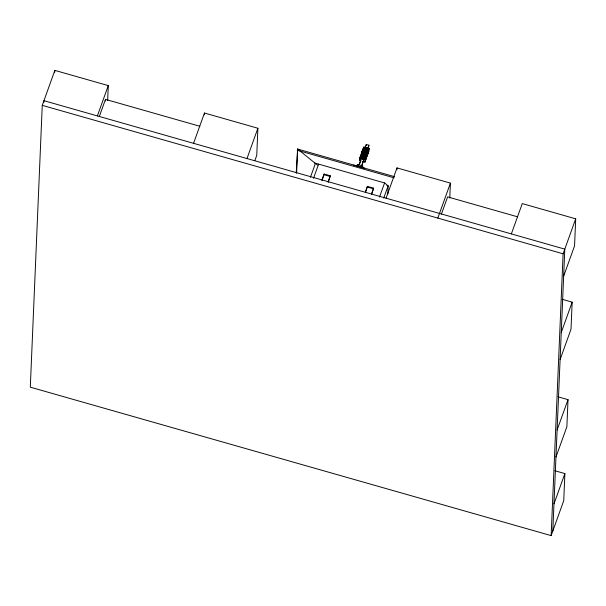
<?xml version="1.0" encoding="UTF-8"?>
<svg xmlns="http://www.w3.org/2000/svg" width="606" height="606" viewBox="0 0 606 606"><rect width="100%" height="100%" fill="white"/><g stroke="black" fill="none" stroke-linecap="round" stroke-linejoin="round"><path stroke-width="0.91" d="M107.656 100.543L108.285 85.613L54.851 70.379L42.261 105.353L30.3 387.173L551.149 535.621L563.739 500.647L564.883 473.581L554.922 470.748M43.867 102.376L43.943 100.687L564.792 249.134L552.823 530.954M54.775 72.25L54.851 70.379M105.414 101.058L105.482 99.369L199.844 126.26M204.389 114.89L204.464 113.019L257.898 128.252L256.755 155.318L254.884 160.514M296.251 172.619L297.622 149.053L394.567 176.679M296.592 173.316L297.622 149.053L299.296 149.924M318.589 164.802L318.612 164.128L313.522 178.27M321.983 180.618L324.134 174.051L330.323 175.816L328.172 182.383M359.949 157.333L359.623 160.62L359.949 157.333L365.297 158.855L364.971 162.143L362.297 161.378M365.789 157.484L365.463 160.772L365.789 157.484L360.441 155.962L360.115 159.249L360.328 158.666M360.646 156.977L360.934 154.591L366.282 156.113L365.956 159.408L366.282 156.113M361.335 155.083L361.411 153.28L366.751 154.803L366.425 158.09L366.751 154.803M361.812 153.75L361.888 151.947L367.228 153.469L366.91 156.757L367.228 153.469M362.009 154.007L362.327 150.72L367.675 152.242L367.35 155.53L367.675 152.242M362.252 152.523L362.327 150.72M362.471 152.72L362.797 149.432L368.137 150.955L367.812 154.242L368.137 150.955M363.191 149.924L363.267 148.122L368.607 149.644L368.289 152.932L368.607 149.644M362.661 167.764L362.736 165.961L357.388 164.438L356.836 165.991M364.971 162.143L365.297 158.855M366.213 145.819L366.266 144.463L368.94 145.228L368.016 148.993M368.857 148.955L368.743 151.659L369.069 148.372L363.721 146.849L363.517 147.432L368.857 148.955L369.069 148.372M365.585 192.117L367.433 186.39L373.614 188.155L371.766 193.882M384.56 183.603L384.59 182.929L314.976 163.09L314.893 164.93L310.461 177.24M387.802 194.162L388.151 185.807L384.59 182.929L379.5 197.079M396.907 169.756L396.983 167.892L450.417 183.118L449.788 198.048M551.149 535.621L563.11 253.793L575.7 218.827L522.266 203.593L511.35 233.901M558.058 396.824L568.027 399.665L566.875 426.73L555.967 457.038M562.201 299.311L572.162 302.152L571.011 329.217L560.103 359.525M575.7 218.827L574.549 245.892L563.641 276.2M97.377 115.92L108.285 85.613M99.263 116.64L105.482 99.369M193.556 143.327L204.464 113.019M246.99 158.56L257.898 128.252M322.013 179.944L324.134 174.051M328.194 181.709L330.323 175.816M361.411 153.28L361.199 153.863L366.539 155.386M361.888 151.947L361.676 152.53L367.024 154.053M363.267 148.122L363.055 148.705L368.403 150.227M358.699 165.491L361.047 158.969L363.721 159.734L361.903 165.976M365.107 147.682L366.266 144.463M359.812 163.582L360.987 160.325M361.373 166.256L364.214 158.363L361.54 157.598L362.032 156.234L364.706 156.992M367.781 148.447L368.94 145.228M362.176 167.514L362.736 165.961M365.312 192.284L367.433 186.39M371.493 194.049L373.614 188.155M383.719 198.124L388.151 185.807L386.817 185.428M386.075 198.192L396.983 167.892M437.827 218.092L450.417 183.118M441.395 214.145L447.614 196.882L517.638 216.834M561.254 332.459L572.162 302.152M557.111 429.972L568.027 399.665M553.975 503.889L564.883 473.581M364.365 149.758L367.039 150.523L366.1 153.121L363.426 152.356M362.585 150.015L367.925 151.538M362.123 151.303L367.463 152.826M362.986 153.591L365.66 154.348M362.509 154.924L365.176 155.681M360.729 155.174L366.069 156.696M360.237 156.545L365.577 158.068M359.737 157.916L365.085 159.439M353.571 165.097L364.585 168.241M297.205 150.22L394.15 177.846M324.104 174.725L330.293 176.49M367.403 187.065L373.584 188.83M42.261 105.353L563.11 253.793M297.622 149.053L317.408 165.059"/></g></svg>
